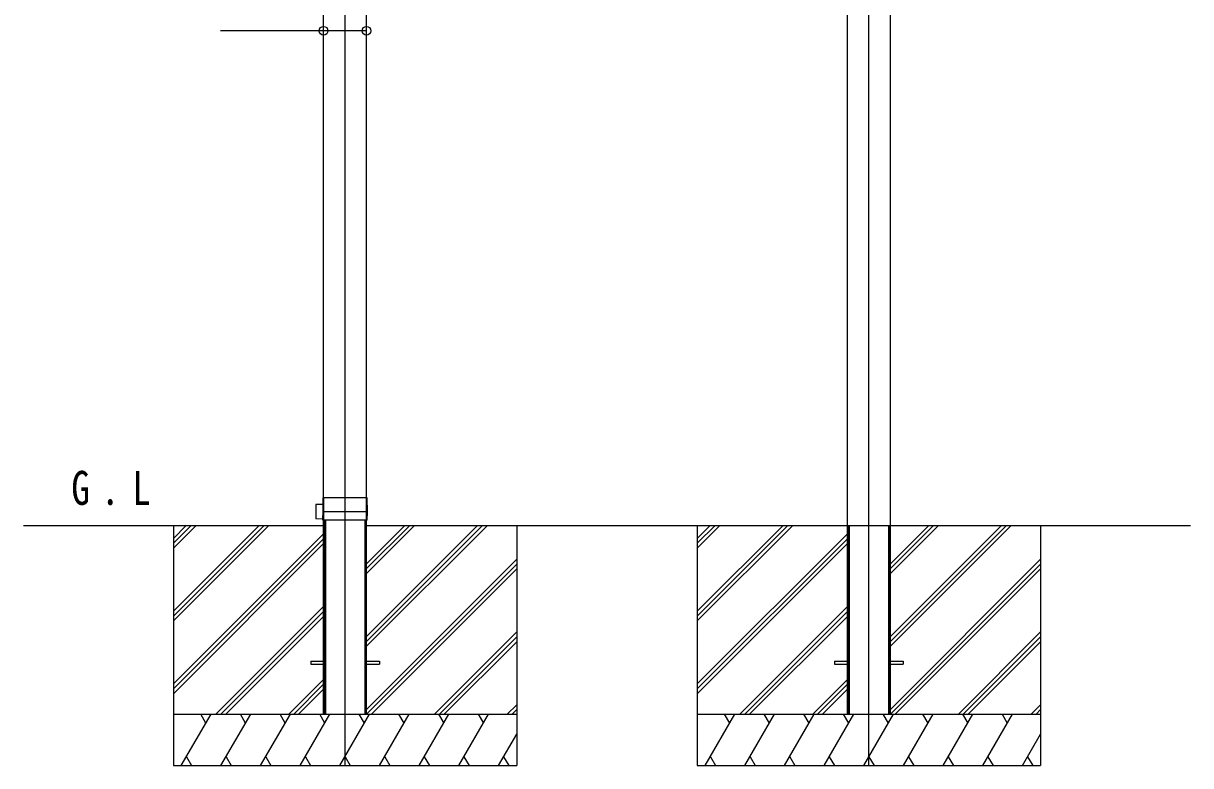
# Model space of a CAD drawing. Units: millimetres, scale not verified. Extents: x -12615 to 12615, y -8910 to 8910.
# Drawn here: x -9941 to -6541, y -4757 to -2594 of the extents above; entities that cross this region are included whole.
import ezdxf
from ezdxf.enums import TextEntityAlignment as Align

# ---------------------------------------------------------------- set-up
doc = ezdxf.new("R2010")
doc.units = ezdxf.units.MM
doc.header["$LTSCALE"] = 40
for name, color, linetype in [('0-2_USER1', 3, 'Continuous'), ('0-3_YKK_12', 2, 'Continuous'), ('0-4_YKK_13', 4, 'Continuous'), ('0-5_YKK_A1', 4, 'Continuous'), ('0-6_YKK_D', 6, 'Continuous')]:
    doc.layers.add(name, color=color, linetype=linetype)
doc.styles.add('ＭＳ ゴシック', font='')
doc.styles.get('ＭＳ ゴシック').set_extended_font_data('MS Gothic')

msp = doc.modelspace()

# ---------------------------------------------------------------- linework, layer by layer
at = {"layer": '0-3_YKK_12'}
for p, q in [((-9003.85, -4757.07), (-9003.85, -1027.07)), ((-7477.85, -4757.07), (-7477.85, -1027.07))]:
    msp.add_line(p, q, dxfattribs=at)
at = {"layer": '0-4_YKK_13'}
for p, q in [((-9068.5, -3977.37), (-9068.75, -4006.25)), ((-8939.49, -3977.07), (-9068.2, -3977.07)), ((-9067.35, -4041.77), (-9067.35, -3977.37)), ((-9066.35, -3977.37), (-9066.35, -4041.77)), ((-8941.35, -4041.77), (-8941.35, -3977.37)), ((-8940.35, -3977.37), (-8940.35, -4041.77)), ((-8938.85, -4017.07), (-8939.19, -3977.37)), ((-9088.85, -3996.37), (-9088.85, -4037.78)), ((-9068.66, -3995.72), (-9088.55, -3996.07)), ((-9068.75, -4006.25), (-9067.35, -4006.25)), ((-9068.66, -4038.42), (-9088.55, -4038.08)), ((-9068.63, -4041.77), (-9068.75, -4027.89)), ((-9068.75, -4027.89), (-9067.35, -4027.89)), ((-8939.36, -4042.07), (-9068.33, -4042.07)), ((-8938.85, -4017.07), (-9067.35, -4017.07)), ((-8939.06, -4041.77), (-8938.85, -4017.07))]:
    msp.add_line(p, q, dxfattribs=at)
for centre, start, end in [((-9068.2, -3977.37), 90, 179.5), ((-9067.65, -3977.37), 0, 90), ((-9066.05, -3977.37), 90, 180), ((-8941.65, -3977.37), 0, 90), ((-8940.05, -3977.37), 90, 180), ((-8939.49, -3977.37), 0.5, 90), ((-9088.55, -3996.37), 91, 180), ((-9088.55, -4037.78), 180, 269), ((-9068.33, -4041.77), 180.5, 270), ((-9067.65, -4041.77), 270, 0), ((-9066.05, -4041.77), 180, 270), ((-8941.65, -4041.77), 270, 0), ((-8940.05, -4041.77), 180, 270), ((-8939.36, -4041.77), 270, 359.5)]:
    msp.add_arc(centre, 0.3, start, end, dxfattribs=at)
at = {"layer": '0-5_YKK_A1'}
for p, q in [((-9066.35, -4607.07), (-9066.35, -1857.07)), ((-8941.35, -4607.07), (-8941.35, -1857.07)), ((-7540.35, -4607.07), (-7540.35, -1857.07)), ((-7415.35, -4607.07), (-7415.35, -1857.07)), ((-9064.65, -4044.07), (-9061.15, -4044.07)), ((-9064.65, -4044.07), (-9064.65, -4607.07)), ((-9061.15, -4044.07), (-9061.15, -4607.07)), ((-8946.55, -4044.07), (-8946.55, -4607.07)), ((-8946.55, -4044.07), (-8943.05, -4044.07)), ((-8943.05, -4044.07), (-8943.05, -4607.07)), ((-9940.85, -4057.07), (-9066.35, -4057.07)), ((-9503.85, -4057.07), (-9503.85, -4757.07)), ((-9239.87, -4057.07), (-9503.85, -4321.04)), ((-9452.01, -4057.07), (-9503.85, -4108.91)), ((-9254.02, -4057.07), (-9503.85, -4306.9)), ((-9225.73, -4057.07), (-9503.85, -4335.19)), ((-9466.15, -4057.07), (-9503.85, -4094.77)), ((-9437.86, -4057.07), (-9503.85, -4123.05)), ((-8941.35, -4057.07), (-7540.35, -4057.07)), ((-8603.48, -4057.07), (-8941.35, -4394.94)), ((-8815.61, -4057.07), (-8941.35, -4182.81)), ((-8617.62, -4057.07), (-8941.35, -4380.8)), ((-8589.34, -4057.07), (-8941.35, -4409.08)), ((-8829.75, -4057.07), (-8941.35, -4168.67)), ((-8801.47, -4057.07), (-8941.35, -4196.95)), ((-8503.85, -4057.07), (-8503.85, -4757.07)), ((-7977.85, -4057.07), (-7977.85, -4757.07)), ((-7713.87, -4057.07), (-7977.85, -4321.04)), ((-7926.01, -4057.07), (-7977.85, -4108.91)), ((-7728.02, -4057.07), (-7977.85, -4306.9)), ((-7699.73, -4057.07), (-7977.85, -4335.19)), ((-7940.15, -4057.07), (-7977.85, -4094.77)), ((-7911.86, -4057.07), (-7977.85, -4123.05)), ((-7540.35, -4057.07), (-7415.35, -4057.07)), ((-7538.65, -4057.07), (-7538.65, -4607.07)), ((-7535.15, -4057.07), (-7535.15, -4607.07)), ((-7420.55, -4057.07), (-7420.55, -4607.07)), ((-7417.05, -4057.07), (-7417.05, -4607.07)), ((-7415.35, -4057.07), (-6540.85, -4057.07)), ((-7077.48, -4057.07), (-7415.35, -4394.94)), ((-7289.61, -4057.07), (-7415.35, -4182.81)), ((-7091.62, -4057.07), (-7415.35, -4380.8)), ((-7063.34, -4057.07), (-7415.35, -4409.08)), ((-7303.75, -4057.07), (-7415.35, -4168.67)), ((-7275.47, -4057.07), (-7415.35, -4196.95)), ((-6977.85, -4057.07), (-6977.85, -4757.07)), ((-9066.35, -4081.53), (-9503.85, -4519.03)), ((-9066.35, -4095.68), (-9503.85, -4533.18)), ((-9066.35, -4109.82), (-9503.85, -4547.32)), ((-7540.35, -4081.53), (-7977.85, -4519.03)), ((-7540.35, -4095.68), (-7977.85, -4533.18)), ((-7540.35, -4109.82), (-7977.85, -4547.32)), ((-8503.85, -4155.43), (-8941.35, -4592.93)), ((-8503.85, -4169.57), (-8941.35, -4607.07)), ((-6977.85, -4155.43), (-7415.35, -4592.93)), ((-6977.85, -4169.57), (-7415.35, -4607.07)), ((-8503.85, -4183.71), (-8927.2, -4607.07)), ((-6977.85, -4183.71), (-7401.2, -4607.07)), ((-9066.35, -4293.67), (-9379.75, -4607.07)), ((-9066.35, -4307.81), (-9365.61, -4607.07)), ((-7540.35, -4293.67), (-7853.75, -4607.07)), ((-7540.35, -4307.81), (-7839.61, -4607.07)), ((-9066.35, -4321.95), (-9351.47, -4607.07)), ((-7540.35, -4321.95), (-7825.47, -4607.07)), ((-8503.85, -4367.56), (-8743.36, -4607.07)), ((-8503.85, -4381.7), (-8729.21, -4607.07)), ((-6977.85, -4367.56), (-7217.36, -4607.07)), ((-6977.85, -4381.7), (-7203.21, -4607.07)), ((-8503.85, -4395.85), (-8715.07, -4607.07)), ((-6977.85, -4395.85), (-7189.07, -4607.07)), ((-9103.85, -4452.57), (-9103.85, -4461.57)), ((-9103.85, -4452.57), (-9066.35, -4452.57)), ((-8941.35, -4452.57), (-8903.85, -4452.57)), ((-8903.85, -4452.57), (-8903.85, -4461.57)), ((-7577.85, -4452.57), (-7577.85, -4461.57)), ((-7577.85, -4452.57), (-7540.35, -4452.57)), ((-7415.35, -4452.57), (-7377.85, -4452.57)), ((-7377.85, -4452.57), (-7377.85, -4461.57)), ((-9103.85, -4461.57), (-9066.35, -4461.57)), ((-8941.35, -4461.57), (-8903.85, -4461.57)), ((-7577.85, -4461.57), (-7540.35, -4461.57)), ((-7415.35, -4461.57), (-7377.85, -4461.57)), ((-9066.35, -4505.8), (-9167.62, -4607.07)), ((-9066.35, -4519.94), (-9153.48, -4607.07)), ((-7540.35, -4505.8), (-7641.62, -4607.07)), ((-7540.35, -4519.94), (-7627.48, -4607.07)), ((-9066.35, -4534.08), (-9139.34, -4607.07)), ((-7540.35, -4534.08), (-7613.34, -4607.07)), ((-8503.85, -4579.69), (-8531.22, -4607.07)), ((-6977.85, -4579.69), (-7005.22, -4607.07)), ((-9503.85, -4607.07), (-8503.85, -4607.07)), ((-9480.73, -4757.07), (-9394.12, -4607.07)), ((-9409.12, -4633.05), (-9424.13, -4607.07)), ((-9365.26, -4757.07), (-9278.65, -4607.07)), ((-9293.65, -4633.05), (-9308.65, -4607.07)), ((-9249.79, -4757.07), (-9163.18, -4607.07)), ((-9178.18, -4633.05), (-9193.19, -4607.07)), ((-9134.32, -4757.07), (-9047.71, -4607.07)), ((-9062.71, -4633.05), (-9077.71, -4607.07)), ((-9066.35, -4607.07), (-8941.35, -4607.07)), ((-9018.85, -4757.07), (-8932.24, -4607.07)), ((-8947.24, -4633.05), (-8962.24, -4607.07)), ((-8903.38, -4757.07), (-8816.77, -4607.07)), ((-8831.77, -4633.05), (-8846.77, -4607.07)), ((-8787.91, -4757.07), (-8701.3, -4607.07)), ((-8731.3, -4607.07), (-8716.3, -4633.05)), ((-8672.44, -4757.07), (-8585.83, -4607.07)), ((-8615.83, -4607.07), (-8600.83, -4633.05)), ((-8503.85, -4593.84), (-8517.08, -4607.07)), ((-7977.85, -4607.07), (-6977.85, -4607.07)), ((-7954.73, -4757.07), (-7868.12, -4607.07)), ((-7883.12, -4633.05), (-7898.13, -4607.07)), ((-7839.26, -4757.07), (-7752.65, -4607.07)), ((-7767.65, -4633.05), (-7782.65, -4607.07)), ((-7723.79, -4757.07), (-7637.18, -4607.07)), ((-7652.18, -4633.05), (-7667.19, -4607.07)), ((-7608.32, -4757.07), (-7521.71, -4607.07)), ((-7536.71, -4633.05), (-7551.71, -4607.07)), ((-7540.35, -4607.07), (-7415.35, -4607.07)), ((-7492.85, -4757.07), (-7406.24, -4607.07)), ((-7421.24, -4633.05), (-7436.24, -4607.07)), ((-7377.38, -4757.07), (-7290.77, -4607.07)), ((-7305.77, -4633.05), (-7320.77, -4607.07)), ((-7261.91, -4757.07), (-7175.3, -4607.07)), ((-7205.3, -4607.07), (-7190.3, -4633.05)), ((-7146.44, -4757.07), (-7059.83, -4607.07)), ((-7089.83, -4607.07), (-7074.83, -4633.05)), ((-6977.85, -4593.84), (-6991.08, -4607.07)), ((-8556.97, -4757.07), (-8503.85, -4665.07)), ((-7030.97, -4757.07), (-6977.85, -4665.07)), ((-9503.85, -4757.07), (-8503.85, -4757.07)), ((-9465.73, -4731.09), (-9450.73, -4757.07)), ((-9350.26, -4731.09), (-9335.26, -4757.07)), ((-9234.79, -4731.09), (-9219.79, -4757.07)), ((-9119.32, -4731.09), (-9104.32, -4757.07)), ((-9003.85, -4731.09), (-8988.85, -4757.07)), ((-8888.38, -4731.09), (-8873.38, -4757.07)), ((-8772.91, -4731.09), (-8757.91, -4757.07)), ((-8657.44, -4731.09), (-8642.44, -4757.07)), ((-8541.97, -4731.09), (-8526.97, -4757.07)), ((-7977.85, -4757.07), (-6977.85, -4757.07)), ((-7939.73, -4731.09), (-7924.73, -4757.07)), ((-7824.26, -4731.09), (-7809.26, -4757.07)), ((-7708.79, -4731.09), (-7693.79, -4757.07)), ((-7593.32, -4731.09), (-7578.32, -4757.07)), ((-7477.85, -4731.09), (-7462.85, -4757.07)), ((-7362.38, -4731.09), (-7347.38, -4757.07)), ((-7246.91, -4731.09), (-7231.91, -4757.07)), ((-7131.44, -4731.09), (-7116.44, -4757.07)), ((-7015.97, -4731.09), (-7000.97, -4757.07))]:
    msp.add_line(p, q, dxfattribs=at)
at = {"layer": '0-6_YKK_D'}
msp.add_lwpolyline([(-8941.35, -2615.57), (-9066.35, -2615.57), (-9366.81, -2615.57)], dxfattribs=at)
for centre in [(-9066.35, -2615.57), (-8941.35, -2615.57)]:
    msp.add_circle(centre, 12.75, dxfattribs=at)

# ---------------------------------------------------------------- texts
at = {"layer": '0-2_USER1', "style": 'ＭＳ ゴシック', "width": 0.8}
for s, p in [('G', (-9801.13, -4026.76)), ('L', (-9623.81, -4026.76)), ('.', (-9714.73, -4026.76))]:
    msp.add_text(s, height=98.97, dxfattribs=at).set_placement(p, align=Align.BOTTOM_LEFT)

doc.saveas('drawing.dxf')
